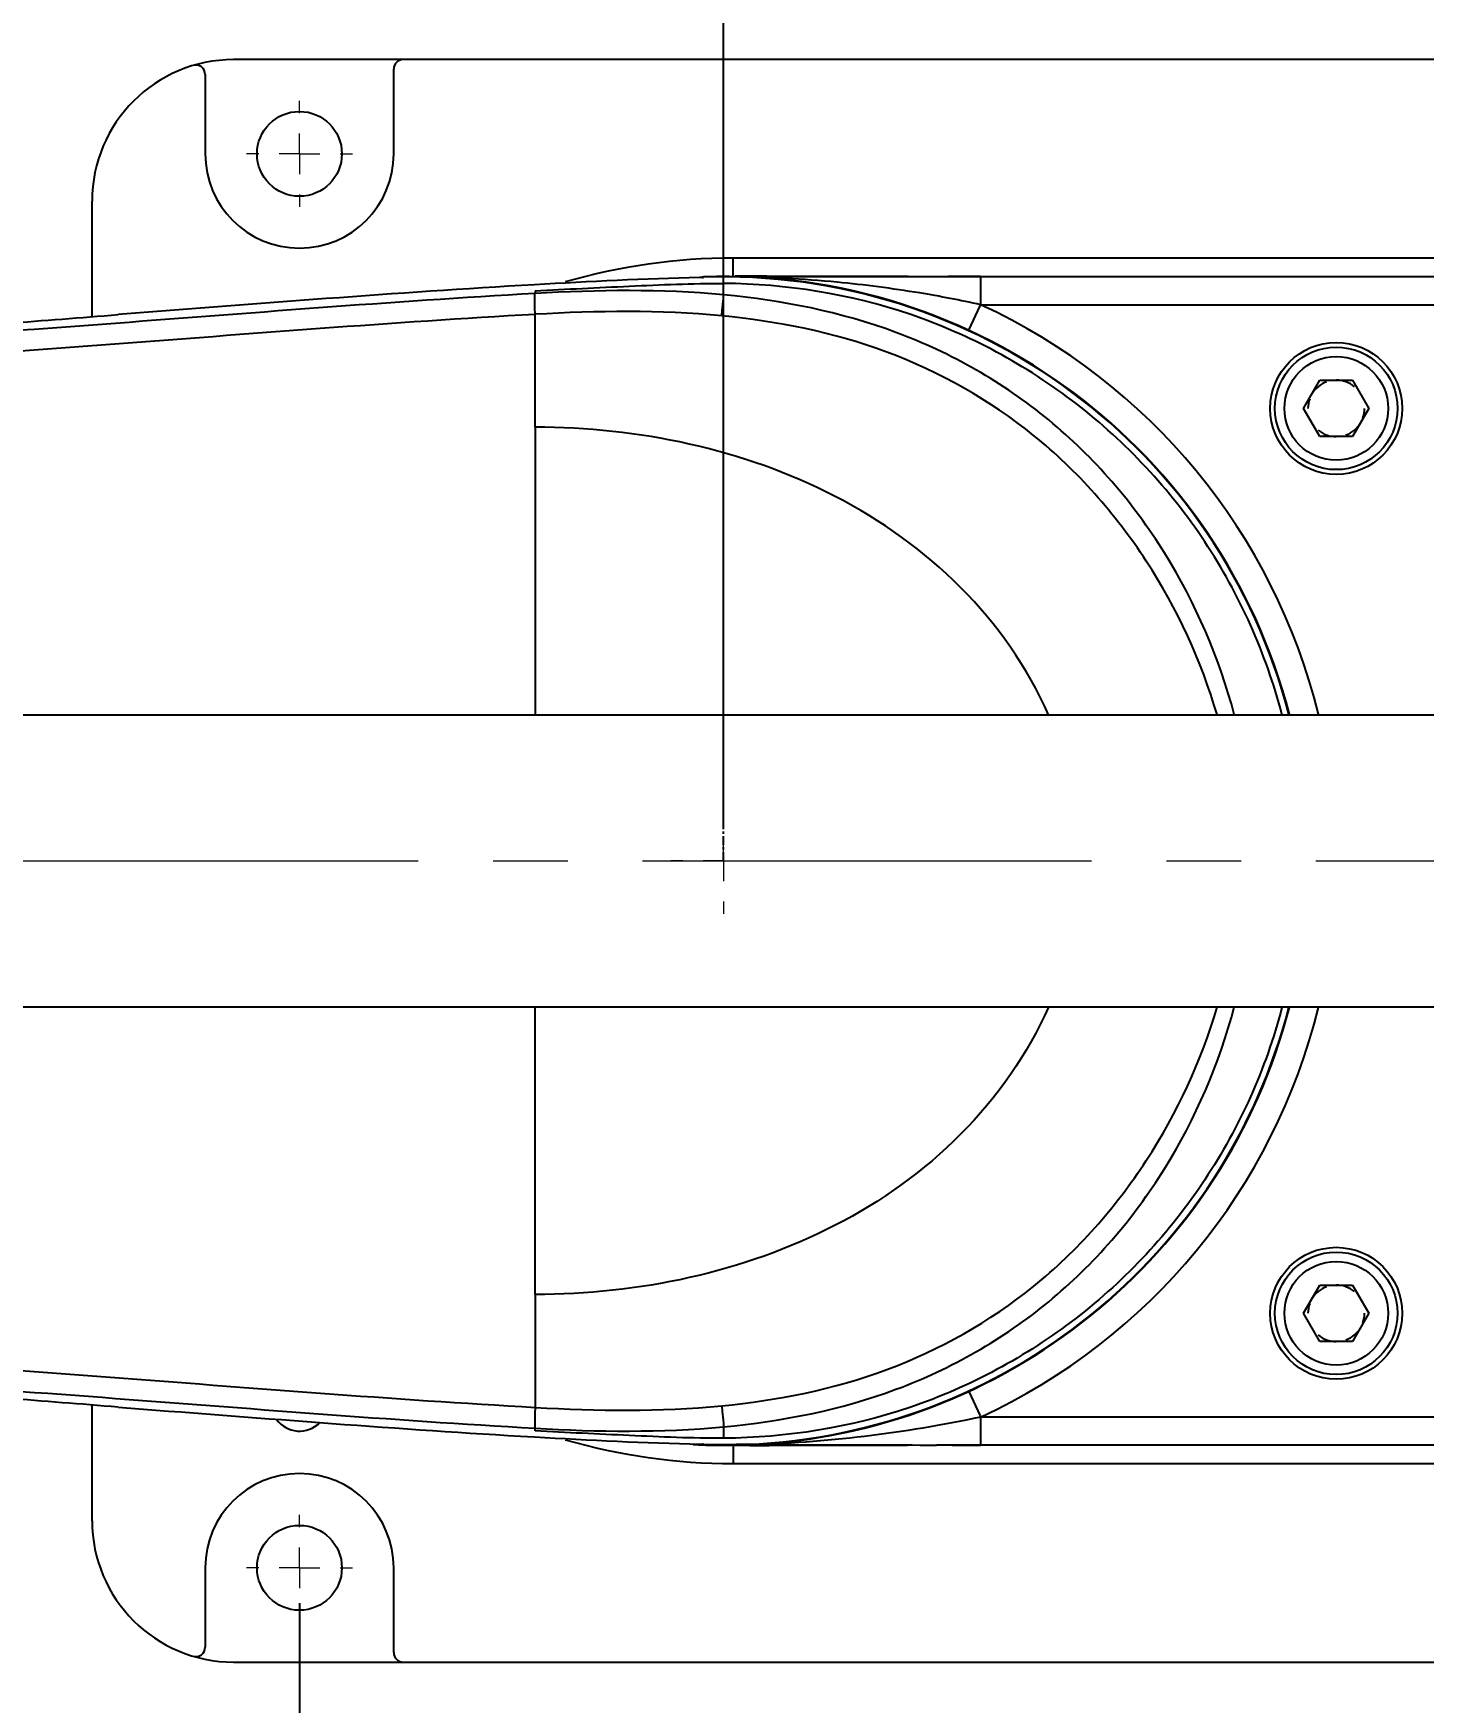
# Model space of a CAD drawing. Header units: millimetres. Extents: x 4086 to 8300, y 123 to 1549.
# Drawn here: x 6917.2 to 6976.2, y 762.3 to 833.2 of the extents above; entities that cross this region are included whole.
import ezdxf

# ---------------------------------------------------------------- set-up
doc = ezdxf.new("R2010")
doc.units = ezdxf.units.MM
doc.linetypes.add('CENTER', pattern=[0.6, 0.375, -0.075, 0.075, -0.075])
doc.linetypes.add('CENTER2', pattern=[28.575, 19.05, -3.175, 3.175, -3.175])
for name, color, linetype in [('02__ASM_ALL_AXES', 7, 'Continuous'), ('06_ALL_SURFS', 7, 'Continuous'), ('09_ALL_ROUNDS', 7, 'Continuous'), ('20_ALL_FEATURES', 7, 'Continuous')]:
    doc.layers.add(name, color=color, linetype=linetype)
for name, color, linetype, lineweight in [('中心线层', 7, 'CENTER2', 0), ('标注层', 7, 'Continuous', 0), ('粗线层', 7, 'Continuous', 35)]:
    doc.layers.add(name, color=color, linetype=linetype, lineweight=lineweight)
doc.styles.add('思源黑', font='SourceHanSansCN-Normal.ttf')
doc.dimstyles.new('尺寸标注_细节_1_2比例', dxfattribs={"dimtxt": 7, "dimasz": 6, "dimexe": 2, "dimexo": 1.5, "dimgap": 1, "dimtad": 1, "dimlfac": 2, "dimdsep": 46, "dimtxsty": '思源黑', "dimcen": 0.09, "dimadec": 0, "dimazin": 0, "dimtp": 0.01, "dimtm": 0.01, "dimtfac": 1, "dimtofl": 0, "dimtmove": 0, "dimatfit": 3, "dimfxl": 1, "dimtolj": 1, "dimarcsym": 0})

# ---------------------------------------------------------------- blocks, each defined once
blk = doc.blocks.new('*D1333')
at = {"layer": 'Defpoints', "color": 0}
for p in [(6946.483, 844.832), (6776.487, 820.331), (6946.483, 798.041)]:
    blk.add_point(p, dxfattribs=at)
at = {"layer": '标注层', "color": 0, "lineweight": -2}
for p, q in [((6776.487, 821.831), (6776.487, 846.832)), ((6946.483, 799.541), (6946.483, 846.832)), ((6782.487, 844.832), (6940.483, 844.832))]:
    blk.add_line(p, q, dxfattribs=at)
at = {"layer": '标注层', "color": 0}
for points in [[(6782.487, 845.832), (6782.487, 843.832), (6776.487, 844.832)], [(6940.483, 843.832), (6940.483, 845.832), (6946.483, 844.832)]]:
    blk.add_solid(points, dxfattribs=at)
at = {"layer": '标注层', "color": 0, "insert": (6863.384, 852.958), "char_height": 7, "attachment_point": 2, "style": '思源黑'}
blk.add_mtext('\\A1;a', dxfattribs=at)
blk = doc.blocks.new('*D1334')
at = {"layer": 'Defpoints', "color": 0}
for p in [(6928.483, 768.041), (6988.483, 768.041), (6988.483, 742.864)]:
    blk.add_point(p, dxfattribs=at)
at = {"layer": '标注层', "color": 0, "lineweight": -2}
for p, q in [((6928.483, 766.541), (6928.483, 740.864)), ((6988.483, 766.541), (6988.483, 740.864)), ((6934.483, 742.864), (6982.483, 742.864))]:
    blk.add_line(p, q, dxfattribs=at)
at = {"layer": '标注层', "color": 0}
for points in [[(6934.483, 743.864), (6934.483, 741.864), (6928.483, 742.864)], [(6982.483, 741.864), (6982.483, 743.864), (6988.483, 742.864)]]:
    blk.add_solid(points, dxfattribs=at)
at = {"layer": '标注层', "color": 0, "insert": (6956.434, 747.49), "char_height": 7, "attachment_point": 5, "style": '思源黑'}
blk.add_mtext('\\A1;150', dxfattribs=at)
blk = doc.blocks.new('SW_CENTERMARKSYMBOL_16')
at = {"layer": '中心线层', "color": 0}
for p, q in [((0, 1.5), (0, 1.95)), ((0, 0), (0, 0.75)), ((-1.5, 0), (-1.95, 0)), ((0, 0), (-0.75, 0)), ((0, 0), (0, -0.75)), ((0, 0), (0.75, 0)), ((1.5, 0), (1.95, 0)), ((0, -1.5), (0, -1.95))]:
    blk.add_line(p, q, dxfattribs=at)
blk = doc.blocks.new('*D1336')
at = {"layer": 'Defpoints', "color": 0}
for p in [(6992.483, 834.923), (6984.483, 829.841), (6992.483, 829.841)]:
    blk.add_point(p, dxfattribs=at)
at = {"layer": '标注层', "color": 0, "lineweight": -2}
for p, q in [((6984.483, 831.341), (6984.483, 836.923)), ((6992.483, 831.341), (6992.483, 836.923)), ((6978.483, 834.923), (6960.854, 834.923)), ((6998.483, 834.923), (7004.483, 834.923))]:
    blk.add_line(p, q, dxfattribs=at)
at = {"layer": '标注层', "color": 0}
for points in [[(6978.483, 833.923), (6978.483, 835.923), (6984.483, 834.923)], [(6998.483, 835.923), (6998.483, 833.923), (6992.483, 834.923)]]:
    blk.add_solid(points, dxfattribs=at)
at = {"layer": '标注层', "color": 0, "insert": (6966.668, 839.549), "char_height": 7, "attachment_point": 5, "style": '思源黑'}
blk.add_mtext('\\A1;20', dxfattribs=at)
blk = doc.blocks.new('*D1337')
at = {"layer": 'Defpoints', "color": 0}
for p in [(7014.483, 855.12), (7014.483, 802.341), (6946.483, 798.041)]:
    blk.add_point(p, dxfattribs=at)
at = {"layer": '标注层', "color": 0, "lineweight": -2}
for p, q in [((6946.483, 799.541), (6946.483, 857.12)), ((7014.483, 803.841), (7014.483, 857.12)), ((6952.483, 855.12), (7008.483, 855.12))]:
    blk.add_line(p, q, dxfattribs=at)
at = {"layer": '标注层', "color": 0}
for points in [[(6952.483, 856.12), (6952.483, 854.12), (6946.483, 855.12)], [(7008.483, 854.12), (7008.483, 856.12), (7014.483, 855.12)]]:
    blk.add_solid(points, dxfattribs=at)
at = {"layer": '标注层', "color": 0, "insert": (6980.483, 859.746), "char_height": 7, "attachment_point": 5, "style": '思源黑'}
blk.add_mtext('\\A1;170', dxfattribs=at)
blk = doc.blocks.new('*D1338')
at = {"layer": 'Defpoints', "color": 0}
for p in [(7002.483, 844.832), (7002.483, 823.62), (6946.483, 798.041)]:
    blk.add_point(p, dxfattribs=at)
at = {"layer": '标注层', "color": 0, "lineweight": -2}
for p, q in [((6946.483, 799.541), (6946.483, 846.832)), ((7002.483, 825.12), (7002.483, 846.832)), ((6952.483, 844.832), (6996.483, 844.832))]:
    blk.add_line(p, q, dxfattribs=at)
at = {"layer": '标注层', "color": 0}
for points in [[(6952.483, 845.832), (6952.483, 843.832), (6946.483, 844.832)], [(6996.483, 843.832), (6996.483, 845.832), (7002.483, 844.832)]]:
    blk.add_solid(points, dxfattribs=at)
at = {"layer": '标注层', "color": 0, "insert": (6974.483, 849.458), "char_height": 7, "attachment_point": 5, "style": '思源黑'}
blk.add_mtext('\\A1;140', dxfattribs=at)

msp = doc.modelspace()

# ---------------------------------------------------------------- linework, layer by layer
at = {"color": 7, "linetype": 'Continuous'}
for p, q in [((6945.4826, 773.2862), (6945.4826, 773.2611)), ((6945.5872, 773.2822), (6945.6353, 773.2814)), ((6947.4826, 773.2608), (6947.4826, 773.298))]:
    msp.add_line(p, q, dxfattribs=at)
for radius, start, end in [(24.7999, 14.523301, 91.97038), (24.779, 272.303643, 345.455153), (24.7999, 272.301696, 345.455016), (24.7999, 267.013629, 267.679806), (24.7748, 267.677451, 267.919477)]:
    msp.add_arc((6946.4866, 798.0407), radius, start, end, dxfattribs=at)
msp.add_open_spline([(6945.6261, 773.2892), (6945.6203, 773.2883), (6945.6075, 773.2849), (6945.5944, 773.2833), (6945.5872, 773.2822)], degree=3, knots=[0, 0, 0, 0, 0.4462132, 1, 1, 1, 1], dxfattribs=at)
msp.add_open_spline([(6945.6353, 773.2814), (6946.251, 773.2718), (6946.8673, 773.2742), (6947.4826, 773.298)], degree=3, dxfattribs=at)
at = {"layer": '02__ASM_ALL_AXES', "color": 7, "linetype": 'CENTER'}
msp.add_line((6946.4826, 798.0407), (6946.4826, 843.0407), dxfattribs=at)
at = {"layer": '06_ALL_SURFS', "color": 7, "linetype": 'Continuous'}
msp.add_open_spline([(6938.4826, 822.2273), (6939.8148, 822.3035), (6942.4803, 822.4266), (6945.1481, 822.5503), (6946.4826, 822.5419)], degree=3, knots=[0, 0, 0, 0, 0.4999493, 1, 1, 1, 1], dxfattribs=at)
at = {"layer": '09_ALL_ROUNDS', "color": 7, "linetype": 'Continuous'}
for p, q in [((6945.5661, 822.7911), (6945.4644, 822.7893)), ((6945.6326, 822.7922), (6945.5661, 822.7911)), ((6946.4826, 822.0588), (6946.4826, 822.5419)), ((6938.4826, 822.2273), (6938.4826, 822.1167)), ((6938.4826, 816.4407), (6938.4826, 821.2317)), ((6938.4826, 779.6407), (6938.4826, 774.8497)), ((6937.8671, 773.6306), (6938.4616, 773.5964)), ((6938.4826, 773.8541), (6938.4826, 773.9647)), ((6946.4826, 774.0226), (6946.4826, 773.5395)), ((6945.4828, 773.2918), (6945.5874, 773.29)), ((6945.5874, 773.29), (6945.6353, 773.2892)), ((6945.6013, 773.2892), (6945.615, 773.2894))]:
    msp.add_line(p, q, dxfattribs=at)
for centre, radius, start, end in [((6946.4866, 798.0407), 24.779, 14.550714, 92.129815), ((6946.9976, 831.7752), 9.0862, 260.933204, 261.361923), ((6868.5163, 1458.7305), 639.647, 273.834834, 274.6875755), ((6869.5909, 151.7732), 625.1851, 85.3025613, 86.1750292)]:
    msp.add_arc(centre, radius, start, end, dxfattribs=at)
for points in [[(6938.461, 822.485), (6932.565, 822.152), (6926.6782, 821.6701), (6920.7897, 821.2231)], [(6945.4644, 822.7893), (6943.1281, 822.7459), (6940.794, 822.6167), (6938.461, 822.485)], [(6946.4826, 822.0588), (6943.8276, 822.3078), (6941.1451, 822.2684), (6938.4826, 822.1167)], [(6946.4015, 821.1666), (6943.774, 821.4207), (6941.1181, 821.382), (6938.4826, 821.2328)], [(6938.4826, 774.8486), (6941.1181, 774.6994), (6943.774, 774.6606), (6946.4015, 774.9148)], [(6920.7898, 774.8583), (6926.4805, 774.4263), (6932.1698, 773.9647), (6937.8671, 773.6306)], [(6938.4616, 773.5964), (6940.8005, 773.4643), (6943.1406, 773.3345), (6945.4828, 773.2918)], [(6938.4826, 773.9647), (6941.1451, 773.813), (6943.8276, 773.7736), (6946.4826, 774.0226)]]:
    msp.add_open_spline(points, degree=3, dxfattribs=at)
for points, knots in [([(6938.4826, 822.1167), (6932.35, 821.7685), (6920.1054, 820.7587), (6901.7182, 819.5255), (6883.3063, 818.7314), (6864.891, 818.0225), (6846.4732, 817.3509), (6828.0475, 816.8567), (6809.6224, 816.5499), (6797.324, 816.6086), (6791.1917, 816.9733)], [0, 0, 0, 0, 0.1249888, 0.2499704, 0.3749632, 0.4999623, 0.6249665, 0.7499794, 0.8749991, 1, 1, 1, 1]), ([(6938.4827, 821.2314), (6938.4788, 821.3478), (6938.4763, 821.5549), (6938.4594, 821.8378), (6938.4859, 821.9956), (6938.4626, 822.1046), (6938.4827, 822.1165)], [0, 0, 0, 0, 0.3942423, 0.7125259, 0.9210128, 1, 1, 1, 1]), ([(6946.4015, 821.1666), (6946.4119, 821.2793), (6946.4385, 821.5767), (6946.4694, 821.8738), (6946.4826, 822.0588)], [0, 0, 0, 0, 0.3787223, 1, 1, 1, 1]), ([(6968.1551, 804.246), (6967.5146, 806.6561), (6965.5141, 811.3142), (6960.5573, 817.081), (6953.927, 820.8523), (6948.9672, 821.8261), (6946.4826, 822.0588)], [0, 0, 0, 0, 0.2501108, 0.499981, 0.7497186, 1, 1, 1, 1]), ([(6938.4826, 821.2317), (6932.4024, 820.8889), (6920.2622, 819.8939), (6902.0328, 818.6677), (6883.7788, 817.8757), (6865.5215, 817.1682), (6847.2614, 816.5019), (6828.9939, 816.0103), (6810.7258, 815.6718), (6798.5354, 815.6922), (6792.4513, 815.9791)], [0, 0, 0, 0, 0.1249876, 0.2499683, 0.3749601, 0.4999584, 0.6249614, 0.7499731, 0.8749923, 1, 1, 1, 1]), ([(6967.423, 804.2469), (6966.7567, 806.5419), (6964.7124, 810.9468), (6959.899, 816.4051), (6953.532, 819.9888), (6948.7825, 820.9367), (6946.4015, 821.1666)], [0, 0, 0, 0, 0.2500528, 0.4999126, 0.7497095, 1, 1, 1, 1]), ([(6946.4015, 774.9148), (6948.7828, 775.1447), (6953.5329, 776.0928), (6959.9006, 779.6775), (6964.7143, 785.1371), (6966.758, 789.5431), (6967.4243, 791.8386)], [0, 0, 0, 0, 0.2502871, 0.5000778, 0.7499421, 1, 1, 1, 1]), ([(6946.4826, 774.0226), (6948.9674, 774.2553), (6953.9275, 775.2292), (6960.5581, 779.001), (6965.5151, 784.7686), (6967.5154, 789.4272), (6968.1558, 791.8376)], [0, 0, 0, 0, 0.2502778, 0.5000092, 0.7498844, 1, 1, 1, 1]), ([(6792.4741, 780.1033), (6798.5573, 780.3896), (6810.7457, 780.4093), (6829.011, 780.0707), (6847.2756, 779.579), (6865.5329, 778.9128), (6883.7873, 778.2053), (6902.0385, 777.4133), (6920.265, 776.1873), (6932.4033, 775.1924), (6938.4826, 774.8497)], [0, 0, 0, 0, 0.1250077, 0.2500269, 0.3750387, 0.5000416, 0.6250399, 0.7500317, 0.8750124, 1, 1, 1, 1]), ([(6791.2197, 779.1098), (6797.3509, 779.4735), (6809.6469, 779.5311), (6828.0685, 779.2242), (6846.4907, 778.7299), (6864.905, 778.0584), (6883.3168, 777.3495), (6901.7252, 776.5555), (6920.1089, 775.3224), (6932.3511, 774.3128), (6938.4826, 773.9647)], [0, 0, 0, 0, 0.1250011, 0.2500207, 0.3750336, 0.5000378, 0.6250369, 0.7500296, 0.8750112, 1, 1, 1, 1]), ([(6946.4015, 774.9148), (6946.4119, 774.8021), (6946.4385, 774.5047), (6946.4692, 774.2076), (6946.4826, 774.0226)], [0, 0, 0, 0, 0.3787224, 1, 1, 1, 1]), ([(6938.4826, 774.8486), (6938.4787, 774.7323), (6938.4762, 774.5255), (6938.4593, 774.2429), (6938.4858, 774.0854), (6938.4626, 773.9765), (6938.4826, 773.9646)], [0, 0, 0, 0, 0.3942885, 0.7125432, 0.9209993, 1, 1, 1, 1]), ([(6945.6166, 773.2888), (6945.6193, 773.2887), (6945.62, 773.2881), (6945.6266, 773.2891), (6945.6261, 773.2892)], [0, 0, 0, 0, 0.8468193, 1, 1, 1, 1])]:
    msp.add_open_spline(points, degree=3, knots=knots, dxfattribs=at)
at = {"layer": '20_ALL_FEATURES', "color": 7, "linetype": 'Continuous'}
for p, q in [((6998.0826, 832.0407), (6925.6826, 832.0407)), ((6932.4826, 828.0407), (6932.4826, 831.6407)), ((6924.4826, 831.4073), (6924.4826, 828.0407)), ((6919.6826, 821.1334), (6919.6826, 826.0407)), ((7002.4826, 823.6196), (6946.8825, 823.6205)), ((6946.8825, 822.8401), (6946.8825, 823.6193)), ((6954.3095, 822.8401), (6948.7503, 822.8401)), ((6950.147, 822.8329), (6950.0329, 822.8332)), ((6955.5136, 822.8423), (7002.4826, 822.8397)), ((6957.3896, 822.8415), (6957.3896, 821.6432)), ((6956.8861, 820.5531), (6957.3663, 821.5903)), ((6957.3663, 821.5903), (6957.3896, 821.6424)), ((6957.391, 821.6415), (7002.4826, 821.6415)), ((6971.097, 817.2407), (6971.7898, 818.4407)), ((6971.7898, 818.4407), (6973.1755, 818.4407)), ((6973.1755, 818.4407), (6973.8683, 817.2407)), ((6971.7898, 816.0407), (6971.097, 817.2407)), ((6973.8683, 817.2407), (6973.1755, 816.0407)), ((6938.4827, 816.4407), (6938.4826, 804.2407)), ((6973.1755, 816.0407), (6971.7898, 816.0407)), ((6786.1591, 804.2407), (6991.6826, 804.2407)), ((6786.0684, 791.8407), (6991.6826, 791.8407)), ((6938.4827, 779.6407), (6938.4826, 791.8407)), ((6971.097, 778.8407), (6971.7898, 780.0407)), ((6971.7898, 780.0407), (6973.1755, 780.0407)), ((6973.1755, 780.0407), (6973.8683, 778.8407)), ((6971.7898, 777.6407), (6971.097, 778.8407)), ((6973.8683, 778.8407), (6973.1755, 777.6407)), ((6973.1755, 777.6407), (6971.7898, 777.6407)), ((6919.6826, 770.0407), (6919.6826, 774.948)), ((6956.8861, 775.5283), (6957.3663, 774.4911)), ((6957.3663, 774.4911), (6957.3896, 774.439)), ((6957.3896, 774.439), (6957.3896, 773.2399)), ((7002.4826, 774.4399), (6957.391, 774.4399)), ((6945.7357, 773.2519), (6945.7878, 773.2506)), ((6946.8825, 773.2413), (6946.8825, 772.4621)), ((6948.6898, 773.2413), (6954.287, 773.2413)), ((7002.4826, 773.2417), (6955.5136, 773.2391)), ((6957.2669, 773.2386), (6957.3896, 773.2386)), ((6946.8825, 772.4609), (7002.4826, 772.4618)), ((6924.4826, 768.0407), (6924.4826, 764.6741)), ((6932.4826, 764.4407), (6932.4826, 768.0407)), ((6925.6826, 764.0407), (6998.0826, 764.0407))]:
    msp.add_line(p, q, dxfattribs=at)
for centre, radius in [((6928.4826, 828.0407), 1.8), ((6972.4826, 817.2407), 2.8), ((6972.4826, 817.2407), 2.6), ((6972.4826, 817.2407), 2.2), ((6972.4826, 778.8407), 2.8), ((6972.4826, 778.8407), 2.6), ((6972.4826, 778.8407), 2.2), ((6928.4826, 768.0407), 1.8)]:
    msp.add_circle(centre, radius, dxfattribs=at)
for centre, radius, start, end in [((6925.6826, 826.0407), 6, 90, 180), ((6924.0826, 831.4073), 0.4, 0, 106.60155), ((6932.8826, 831.6407), 0.4, 90, 180), ((6928.4826, 828.0407), 4, 180, 0), ((6946.9251, 797.8515), 25.769, 90.094614, 106.137633), ((6946.4795, 771.8496), 50.9722, 80.599347, 84.577669), ((6946.1468, 770.018), 52.8336, 77.714007, 80.567851), ((6946.4826, 798.0407), 26, 13.84152, 65.193438), ((6972.4826, 817.2407), 1.2, 109.997627, 150), ((6972.4826, 817.2407), 1.2, 49.997627, 90), ((6972.4826, 817.2407), 1.2, 159.999704, 180), ((6972.4826, 817.2407), 1.2, 339.999704, 0), ((6972.4826, 817.2407), 1.2, 229.997627, 270), ((6972.4826, 817.2407), 1.2, 289.997627, 330), ((6946.4826, 798.0407), 26, 294.806561, 346.157458), ((6972.4826, 778.8407), 1.2, 109.997627, 150), ((6972.4826, 778.8407), 1.2, 49.997627, 90), ((6972.4826, 778.8407), 1.2, 159.999704, 180), ((6972.4826, 778.8407), 1.2, 339.999704, 0), ((6972.4826, 778.8407), 1.2, 229.997627, 270), ((6972.4826, 778.8407), 1.2, 289.997627, 330), ((6928.4826, 775.0407), 1.2, 215.941258, 315.563097), ((6946.9251, 798.2299), 25.769, 253.862519, 269.905366), ((6946.2573, 791.5681), 18.3234, 267.577046, 268.105025), ((6946.0436, 785.2561), 12.0078, 268.128167, 268.530994), ((6946.5767, 804.9371), 31.6963, 268.573663, 269.524268), ((6946.5848, 806.4546), 33.2138, 269.532026, 270.536515), ((6946.5373, 811.1664), 37.9259, 270.541688, 271.428316), ((6928.4826, 768.0407), 4, 0, 180), ((6925.6826, 770.0407), 6, 180, 270), ((6924.0826, 764.6741), 0.4, 253.39845, 0), ((6932.8826, 764.4407), 0.4, 180, 270)]:
    msp.add_arc(centre, radius, start, end, dxfattribs=at)
for points, knots in [([(6970.1764, 804.2661), (6969.4992, 806.8506), (6967.2711, 811.8335), (6961.7098, 817.793), (6954.5316, 821.6638), (6949.1514, 822.525), (6946.4826, 822.5419)], [0, 0, 0, 0, 0.2501194, 0.5002124, 0.7501529, 1, 1, 1, 1]), ([(6950.0329, 822.8332), (6949.2725, 822.8353), (6948.2532, 822.8466), (6947.2338, 822.8507), (6946.9748, 822.85)], [0, 0, 0, 0, 0.7459338, 1, 1, 1, 1]), ([(6960.2681, 804.2429), (6959.3908, 806.2467), (6956.7907, 809.9218), (6949.5837, 815.051), (6942.8403, 816.4409), (6938.4826, 816.4414)], [0, 0, 0, 0, 0.2503965, 0.5011634, 1, 1, 1, 1]), ([(6960.2681, 791.8385), (6959.3908, 789.8347), (6956.7907, 786.1596), (6949.5837, 781.0304), (6942.8403, 779.6405), (6938.4826, 779.64)], [0, 0, 0, 0, 0.2503965, 0.5011634, 1, 1, 1, 1]), ([(6970.1764, 791.8153), (6969.4992, 789.2308), (6967.2711, 784.2478), (6961.7098, 778.2884), (6954.5316, 774.4176), (6949.1514, 773.5563), (6946.4826, 773.5395)], [0, 0, 0, 0, 0.2501193, 0.5002124, 0.7501529, 1, 1, 1, 1]), ([(6946.4826, 773.5395), (6945.1481, 773.5311), (6942.4803, 773.6548), (6939.8148, 773.7778), (6938.4826, 773.8541)], [0, 0, 0, 0, 0.5000507, 1, 1, 1, 1])]:
    msp.add_open_spline(points, degree=3, knots=knots, dxfattribs=at)
for points in [[(6951.2962, 822.5937), (6949.8597, 822.7303), (6948.4171, 822.822), (6946.9743, 822.8382)], [(6946.9745, 822.8501), (6947.994, 822.8534), (6949.0135, 822.8333), (6950.033, 822.8313)], [(6950.033, 822.8313), (6951.8599, 822.8279), (6953.6867, 822.8443), (6955.5136, 822.8437)], [(6957.3896, 822.8428), (6956.9286, 822.8429), (6956.4676, 822.8428), (6956.0067, 822.8424)], [(6957.3895, 774.439), (6954.1375, 773.7419), (6950.8075, 773.3344), (6947.4826, 773.2522)], [(6950.033, 773.2501), (6949.1829, 773.2484), (6948.3328, 773.2358), (6947.4827, 773.2318)], [(6947.595, 773.2323), (6948.3201, 773.236), (6949.0452, 773.2443), (6949.7703, 773.2473)], [(6949.7703, 773.2473), (6949.8791, 773.2478), (6949.9879, 773.2481), (6950.0967, 773.2484)], [(6955.5136, 773.2377), (6953.6867, 773.2371), (6951.8599, 773.2535), (6950.033, 773.2501)], [(6956.1828, 773.2389), (6956.5442, 773.2386), (6956.9055, 773.2385), (6957.2669, 773.2386)]]:
    msp.add_open_spline(points, degree=3, dxfattribs=at)
at = {"layer": '中心线层'}
msp.add_line((7019.2472, 798.0316), (6599.4235, 798.0316), dxfattribs=at)

# ---------------------------------------------------------------- block references
at = {"layer": '粗线层', "xscale": 1.152, "yscale": 1.152, "zscale": 1.152}
for p in [(6928.4826, 828.0407), (6946.4826, 798.0407), (6928.4826, 768.0407)]:
    msp.add_blockref('SW_CENTERMARKSYMBOL_16', p, dxfattribs=at)

# ---------------------------------------------------------------- dimensions: what is measured, and where the dimension line sits
at = {"layer": '标注层'}
for base, p1, p2, text, picture, middle in [((7014.4826, 855.1198), (6946.4826, 798.0407), (7014.4826, 802.3407), '170', '*D1337', (6980.4826, 855.1198)), ((7002.4826, 844.8317), (6946.4826, 798.0407), (7002.4826, 823.6196), '140', '*D1338', (6974.4826, 844.8317)), ((6946.4826, 844.8317), (6776.4866, 820.3308), (6946.4826, 798.0407), 'a', '*D1333', (6863.3837, 844.8317)), ((6992.4826, 834.923), (6984.4826, 829.8407), (6992.4826, 829.8407), '20', '*D1336', (6966.6681, 834.923)), ((6988.4826, 742.8642), (6928.4826, 768.0407), (6988.4826, 768.0407), '150', '*D1334', (6956.4342, 742.8642))]:
    dim = msp.add_linear_dim(base=base, p1=p1, p2=p2, text=text, dimstyle='尺寸标注_细节_1_2比例', dxfattribs=at)
    dim.commit()
    dim.dimension.update_dxf_attribs({"geometry": picture, "text_midpoint": middle, "dimtype": 160})

doc.saveas('drawing.dxf')
